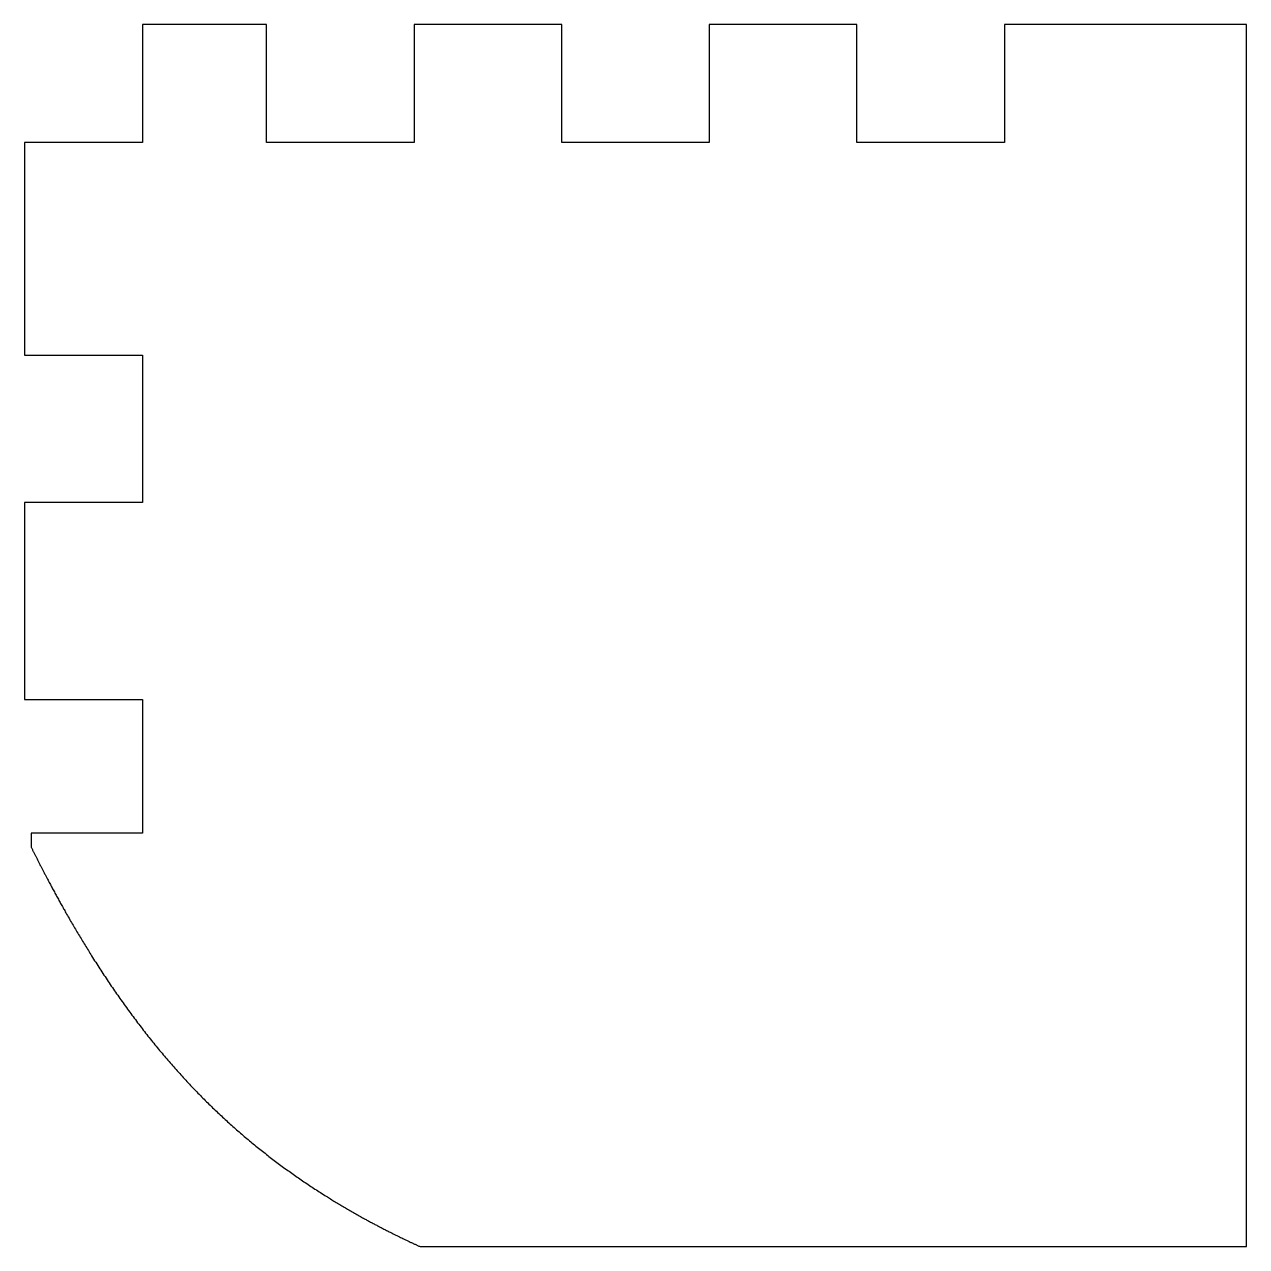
# Model space of a CAD drawing. Header units: millimetres. Extents: x -41 to 21.1, y 424.1 to 486.2.
import ezdxf

# ---------------------------------------------------------------- set-up
doc = ezdxf.new("R2010")
doc.units = ezdxf.units.MM
doc.layers.get('0').update_dxf_attribs({"linetype": 'CONTINUOUS'})

msp = doc.modelspace()

# ---------------------------------------------------------------- linework, layer by layer
for p, q in [((-28.731, 486.159), (-35.032, 486.159)), ((-35.032, 486.159), (-35.032, 480.159)), ((-28.731, 480.159), (-28.731, 486.159)), ((-21.231, 486.159), (-21.231, 480.159)), ((-13.731, 486.159), (-21.231, 486.159)), ((-13.731, 480.159), (-13.731, 486.159)), ((1.269, 486.159), (-6.231, 486.159)), ((-6.231, 486.159), (-6.231, 480.159)), ((1.269, 480.159), (1.269, 486.159)), ((21.069, 486.159), (8.769, 486.159)), ((8.769, 486.159), (8.769, 480.159)), ((21.069, 424.058), (21.069, 486.159)), ((-35.032, 480.159), (-41.032, 480.159)), ((-41.032, 480.159), (-41.032, 469.359)), ((-21.231, 480.159), (-28.731, 480.159)), ((-6.231, 480.159), (-13.731, 480.159)), ((8.769, 480.159), (1.269, 480.159)), ((-41.032, 469.359), (-35.032, 469.359)), ((-35.032, 469.359), (-35.032, 461.859)), ((-35.032, 461.859), (-41.032, 461.859)), ((-41.032, 461.859), (-41.032, 451.859)), ((-41.032, 451.859), (-35.032, 451.859)), ((-35.032, 451.859), (-35.032, 445.058)), ((-35.032, 445.058), (-40.692, 445.058)), ((-40.692, 445.058), (-40.692, 444.359)), ((-20.931, 424.058), (21.069, 424.058))]:
    msp.add_line(p, q)
msp.add_open_spline([(-40.692, 444.359), (-40.469, 443.906), (-39.947, 442.871), (-39.105, 441.288), (-37.906, 439.214), (-36.293, 436.739), (-34.483, 434.326), (-32.546, 432.112), (-30.474, 430.109), (-28.27, 428.312), (-25.943, 426.707), (-23.991, 425.565), (-22.479, 424.783), (-21.45, 424.294), (-20.931, 424.058)], degree=5, knots=[0.0234803, 0.0234803, 0.0234803, 0.0234803, 0.0234803, 0.0234803, 0.1, 0.2, 0.3, 0.4, 0.5, 0.6, 0.7, 0.8, 0.9, 1, 1, 1, 1, 1, 1])

doc.saveas('drawing.dxf')
